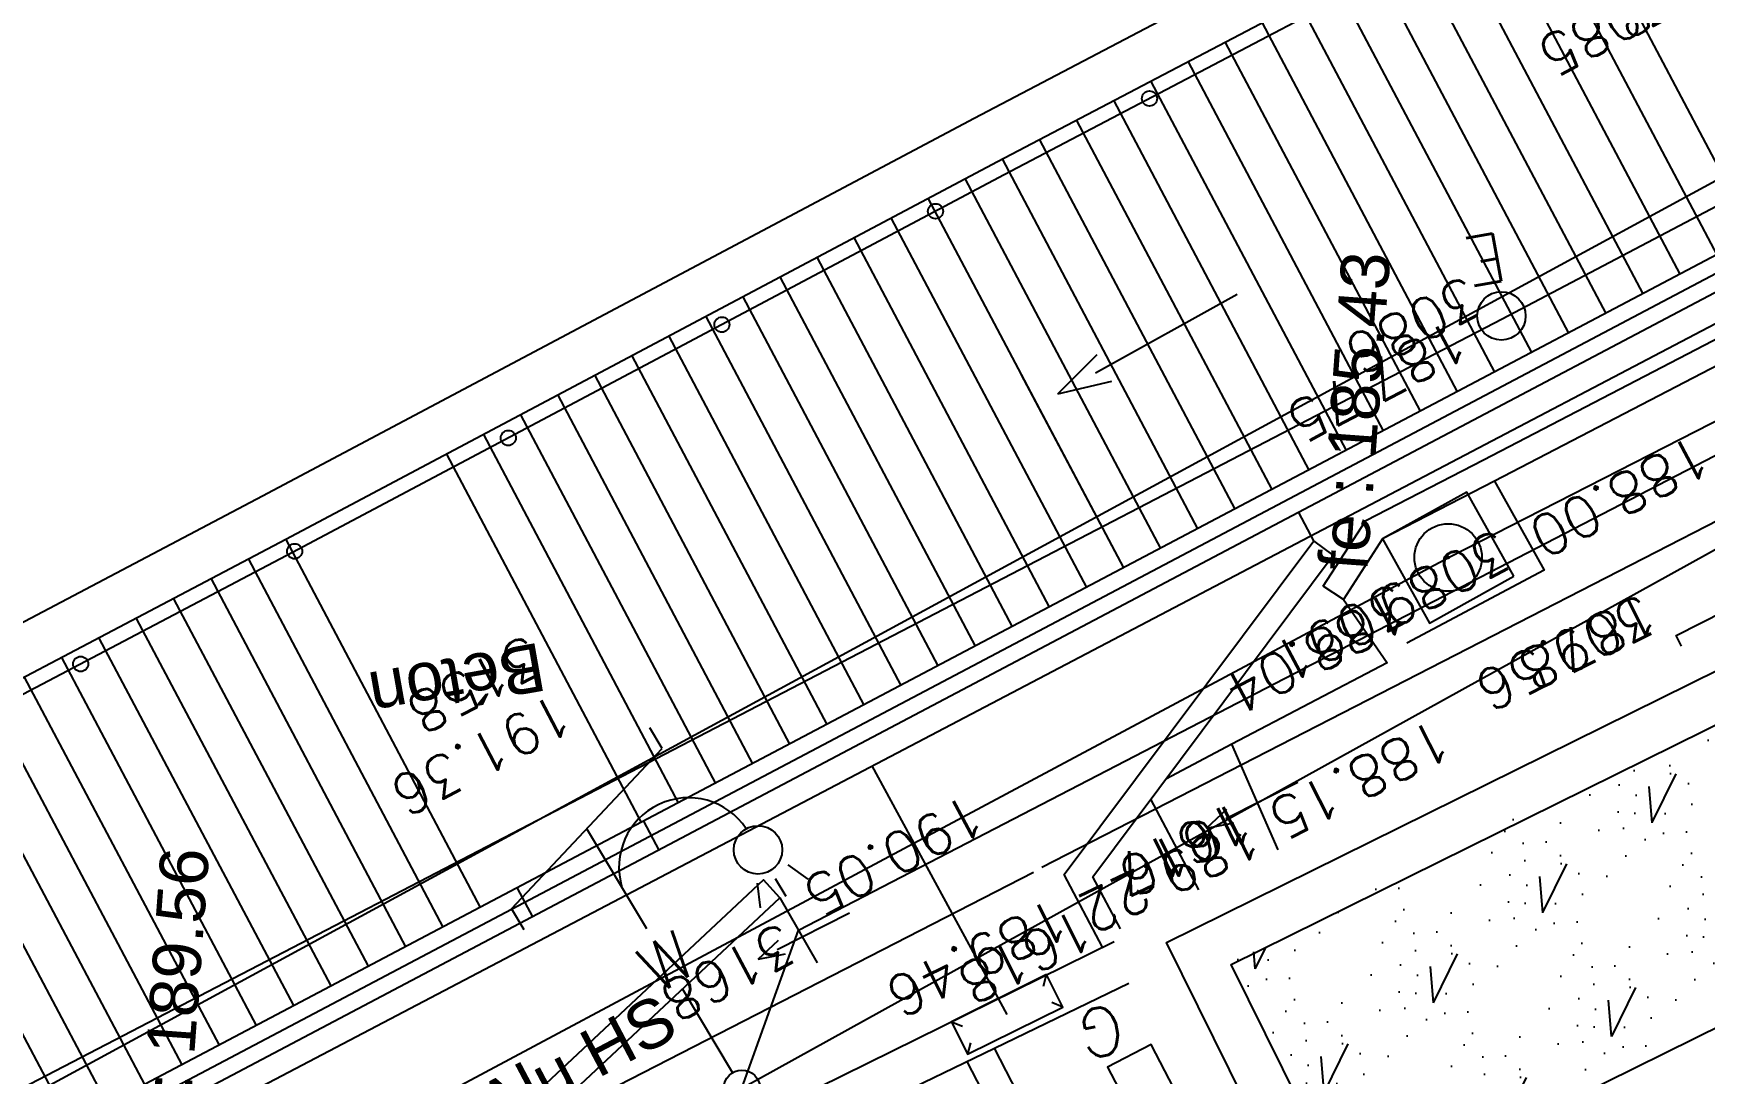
# Model space of a CAD drawing. Extents: x -2313930 to 3286427, y -3858277 to 2572692.
# Drawn here: x 848 to 2230, y 9497 to 10358 of the extents above; entities that cross this region are included whole.
import ezdxf
from ezdxf.enums import TextEntityAlignment as Align
from ezdxf.lldxf.tags import DXFTag

# ---------------------------------------------------------------- set-up
doc = ezdxf.new("R2010")
doc.units = 0
doc.layers.add('_GAZELEC-RESERVATION 2', color=132, linetype='Continuous', lineweight=18)
doc.layers.add('Fond topo - P', color=252, linetype='Continuous', lineweight=50)
for name, color, linetype in [('AEP_SSL', 252, 'Continuous'), ('CAB_SSL', 252, 'Continuous'), ('EDF_SSL', 252, 'Texte-Electricite'), ('Fond topo - ASS', 252, 'Continuous'), ('Fond topo - BAT_ANN', 252, 'Continuous'), ('Fond topo - CLO_LEG', 252, 'Continuous'), ('Fond topo - CLO_MUR', 252, 'Continuous'), ('Fond topo - EAU', 252, 'Continuous'), ('Fond topo - EAU_TXT', 252, 'Continuous'), ('Fond topo - EDF', 252, 'Continuous'), ('Fond topo - GAZ', 252, 'Continuous'), ('Fond topo - GAZ_TXT', 252, 'Continuous'), ('Fond topo - VOI_TXT', 252, 'Continuous'), ('Fond topo - Z_500', 252, 'Continuous'), ('GAZ_SSL', 252, 'Texte-GAZ'), ('prlm-VRD', 2, 'Continuous'), ('SA - bât D', 252, 'Continuous'), ('SA - végétation basse', 252, 'Continuous'), ('TELECOM_SSL', 252, 'Texte-Telecom'), ('UNITAIRE SSL', 252, 'UNITAIRE')]:
    doc.layers.add(name, color=color, linetype=linetype)
for name, color, linetype, plot in [('Fond topo - N', 252, 'Continuous', False), ('Fond topo - NCACHE', 252, 'Continuous', False), ('Fond topo - ZCACHE', 252, 'Continuous', False)]:
    doc.layers.add(name, color=color, linetype=linetype, plot=plot)
doc.styles.add('2000_ARIAL', font='arial.ttf', dxfattribs={"height": 0.400000006})
doc.styles.add('Lignes', font='arial.ttf', dxfattribs={"height": 0.35})
doc.styles.add('LignesA', font='arial.ttf', dxfattribs={"height": 0.349999994})
doc.styles.add('SIMPLEX', font='simplex_.ttf', dxfattribs={"height": 1.25})
doc.styles.add('TP-C_Autocad_Standard', font='simplex_.ttf', dxfattribs={"height": 1})
doc.styles.add('Tronçons', font='arial.ttf', dxfattribs={"height": 0.25})
tags = doc.linetypes.add('L16', pattern=[0.37500001490116125, 0.300000011920929, -0.07500000298023224]).pattern_tags.tags
tags[6:7] = [DXFTag(74, 4), DXFTag(75, 0), DXFTag(340, '0'), DXFTag(46, 0.0), DXFTag(50, 0.0), DXFTag(44, 0.0), DXFTag(45, 0.0)]
tags[4:5] = [DXFTag(74, 4), DXFTag(75, 0), DXFTag(340, '0'), DXFTag(46, 0.0), DXFTag(50, 0.0), DXFTag(44, 0.0), DXFTag(45, 0.0)]
tags = doc.linetypes.add('Texte-BT', pattern='A,5,-0.25,["BT",Lignes,S=1,R=0,X=0,Y=-0.18],-1.25', length=6.5).pattern_tags.tags
tags[15:16] = [DXFTag(74, 4), DXFTag(75, 0), DXFTag(340, '0'), DXFTag(46, 0.0), DXFTag(50, 0.0), DXFTag(44, 0.0), DXFTag(45, 0.0)]
tags[4:5] = [DXFTag(74, 4), DXFTag(75, 0), DXFTag(340, '0'), DXFTag(46, 0.0), DXFTag(50, 0.0), DXFTag(44, 0.0), DXFTag(45, 0.0)]
tags = doc.linetypes.add('Texte-Electricite', pattern='A,5,-0.25,["ELEC",Lignes,S=1,R=0,X=0,Y=-0.18],-1.25', length=6.5).pattern_tags.tags
tags[15:16] = [DXFTag(74, 4), DXFTag(75, 0), DXFTag(340, '0'), DXFTag(46, 0.0), DXFTag(50, 0.0), DXFTag(44, 0.0), DXFTag(45, 0.0)]
tags[4:5] = [DXFTag(74, 4), DXFTag(75, 0), DXFTag(340, '0'), DXFTag(46, 0.0), DXFTag(50, 0.0), DXFTag(44, 0.0), DXFTag(45, 0.0)]
tags = doc.linetypes.add('Texte-GAZ', pattern='A,5,-0.25,["GAZ",Lignes,S=1,R=0,X=0,Y=-0.18],-1.25', length=6.5).pattern_tags.tags
tags[15:16] = [DXFTag(74, 4), DXFTag(75, 0), DXFTag(340, '0'), DXFTag(46, 0.0), DXFTag(50, 0.0), DXFTag(44, 0.0), DXFTag(45, 0.0)]
tags[4:5] = [DXFTag(74, 4), DXFTag(75, 0), DXFTag(340, '0'), DXFTag(46, 0.0), DXFTag(50, 0.0), DXFTag(44, 0.0), DXFTag(45, 0.0)]
tags = doc.linetypes.add('Texte-HT', pattern='A,5,-0.25,["HT",Lignes,S=1,R=0,X=0,Y=-0.18],-1.25', length=6.5).pattern_tags.tags
tags[15:16] = [DXFTag(74, 4), DXFTag(75, 0), DXFTag(340, '0'), DXFTag(46, 0.0), DXFTag(50, 0.0), DXFTag(44, 0.0), DXFTag(45, 0.0)]
tags[4:5] = [DXFTag(74, 4), DXFTag(75, 0), DXFTag(340, '0'), DXFTag(46, 0.0), DXFTag(50, 0.0), DXFTag(44, 0.0), DXFTag(45, 0.0)]
tags = doc.linetypes.add('Texte-MT', pattern='A,5,-0.25,["MT",Lignes,S=1,R=0,X=0,Y=-0.18],-1.25', length=6.5).pattern_tags.tags
tags[15:16] = [DXFTag(74, 4), DXFTag(75, 0), DXFTag(340, '0'), DXFTag(46, 0.0), DXFTag(50, 0.0), DXFTag(44, 0.0), DXFTag(45, 0.0)]
tags[4:5] = [DXFTag(74, 4), DXFTag(75, 0), DXFTag(340, '0'), DXFTag(46, 0.0), DXFTag(50, 0.0), DXFTag(44, 0.0), DXFTag(45, 0.0)]
tags = doc.linetypes.add('Texte-Telecom', pattern='A,5,-0.25,["TEL",Lignes,S=1,R=0,X=0,Y=-0.18],-1.25', length=6.5).pattern_tags.tags
tags[15:16] = [DXFTag(74, 4), DXFTag(75, 0), DXFTag(340, '0'), DXFTag(46, 0.0), DXFTag(50, 0.0), DXFTag(44, 0.0), DXFTag(45, 0.0)]
tags[4:5] = [DXFTag(74, 4), DXFTag(75, 0), DXFTag(340, '0'), DXFTag(46, 0.0), DXFTag(50, 0.0), DXFTag(44, 0.0), DXFTag(45, 0.0)]
tags = doc.linetypes.add('Texte-TelecomA', pattern='A,5,-0.25,["TEL",LignesA,S=1,R=0,X=0,Y=-0.18],-1.25', length=6.5).pattern_tags.tags
tags[15:16] = [DXFTag(74, 4), DXFTag(75, 0), DXFTag(340, '0'), DXFTag(46, 0.0), DXFTag(50, 0.0), DXFTag(44, 0.0), DXFTag(45, 0.0)]
tags[4:5] = [DXFTag(74, 4), DXFTag(75, 0), DXFTag(340, '0'), DXFTag(46, 0.0), DXFTag(50, 0.0), DXFTag(44, 0.0), DXFTag(45, 0.0)]
tags = doc.linetypes.add('UNITAIRE', pattern='A,0.25,-0.2000000029802322,0,-0.2000000029802322,0.25,-0.300000011920929,["UNI",TP-C_Autocad_Standard,S=0.1500000059604645,R=0,X=-0.1,Y=-0.05],-0.449999988079071', length=1.650000095367432).pattern_tags.tags
tags[23:24] = [DXFTag(74, 4), DXFTag(75, 0), DXFTag(340, '0'), DXFTag(46, 0.0), DXFTag(50, 0.0), DXFTag(44, 0.0), DXFTag(45, 0.0)]
tags[12:13] = [DXFTag(74, 4), DXFTag(75, 0), DXFTag(340, '0'), DXFTag(46, 0.0), DXFTag(50, 0.0), DXFTag(44, 0.0), DXFTag(45, 0.0)]
tags[10:11] = [DXFTag(74, 4), DXFTag(75, 0), DXFTag(340, '0'), DXFTag(46, 0.0), DXFTag(50, 0.0), DXFTag(44, 0.0), DXFTag(45, 0.0)]
tags[8:9] = [DXFTag(74, 4), DXFTag(75, 0), DXFTag(340, '0'), DXFTag(46, 0.0), DXFTag(50, 0.0), DXFTag(44, 0.0), DXFTag(45, 0.0)]
tags[6:7] = [DXFTag(74, 4), DXFTag(75, 0), DXFTag(340, '0'), DXFTag(46, 0.0), DXFTag(50, 0.0), DXFTag(44, 0.0), DXFTag(45, 0.0)]
tags[4:5] = [DXFTag(74, 4), DXFTag(75, 0), DXFTag(340, '0'), DXFTag(46, 0.0), DXFTag(50, 0.0), DXFTag(44, 0.0), DXFTag(45, 0.0)]

# ---------------------------------------------------------------- blocks, each defined once
blk = doc.blocks.new('ASS01')
at = {"ltscale": 2, "flags": 128}
blk.add_lwpolyline([(0.499143, -0.5), (0.499143, 0.4991430000000001), (-0.5000000000000001, 0.4991430000000001), (-0.5000000000000001, -0.5)], close=True, dxfattribs=at)
at = {"ltscale": 2}
for radius in [0.35, 0.01]:
    blk.add_circle((0, 0), radius, dxfattribs=at)
blk = doc.blocks.new('ASS02')
at = {"ltscale": 2, "flags": 128}
blk.add_lwpolyline([(0.499143, -0.5), (0.499143, 0.4991430000000001), (-0.5000000000000001, 0.4991430000000001), (-0.5000000000000001, -0.5)], close=True, dxfattribs=at)
blk = doc.blocks.new('ESC01')
at = {"ltscale": 2}
for p, q in [((1.338104, 0), (0, 0)), ((1.257547, 0.126415), (1.7, 0)), ((1.257547, -0.126415), (1.7, 0))]:
    blk.add_line(p, q, dxfattribs=at)
blk = doc.blocks.new('CLOLEG')
at = {"ltscale": 2}
blk.add_circle((0, 0), 0.0625, dxfattribs=at)
blk = doc.blocks.new('EAU03')
at = {"ltscale": 2}
blk.add_circle((0, 0), 0.2, dxfattribs=at)
blk = doc.blocks.new('EAU99')
at = {"style": 'SIMPLEX'}
blk.add_text('E', height=0.4, dxfattribs=at).set_placement((0, 0), align=Align.MIDDLE_CENTER)
blk = doc.blocks.new('EDF02')
at = {"ltscale": 2}
for p, q in [((0.875, 2.75), (0.875, 2.95)), ((-0.875, 2.25), (0.875, 2.75)), ((0, 1.535431), (0, 2.5)), ((-0.875, 2.25), (-0.875, 2.05)), ((0.978086, 1.392164), (0.895804, 1.204402)), ((1.271914, 1.392164), (1.354196, 1.204402)), ((1.125, 1.349688), (1.125, 1.178214)), ((0, 0.15), (0, 0.9586370000000001))]:
    blk.add_line(p, q, dxfattribs=at)
for centre, radius in [((1.125, 1.625), 0.2), ((0, 0), 0.15)]:
    blk.add_circle(centre, radius, dxfattribs=at)
blk.add_arc((0.557686, 1.79611), 0.574625, 2.870977029506814, 166.0535219962534, dxfattribs=at)
at = {"style": 'SIMPLEX'}
blk.add_text('W', height=0.4, dxfattribs=at).set_placement((0, 1.217323), align=Align.MIDDLE_CENTER)
blk = doc.blocks.new('GAZ06')
at = {"ltscale": 2}
for p, q in [((-0.5, 0.5), (-0.426635, 0.255449)), ((0.4266350000000001, 0.255449), (0.5, 0.5))]:
    blk.add_line(p, q, dxfattribs=at)
at = {"ltscale": 2, "flags": 128}
blk.add_lwpolyline([(-0.5, -0.5), (0.5, -0.5), (0.5, 0.5), (-0.5, 0.5)], close=True, dxfattribs=at)
for points in [[(-0.426635, -0.255449), (-0.5, -0.5)], [(0.5, -0.5), (0.4266350000000001, -0.255449)]]:
    blk.add_lwpolyline(points, dxfattribs=at)
blk = doc.blocks.new('GAZ99')
at = {"style": 'SIMPLEX'}
blk.add_text('G', height=0.4, dxfattribs=at).set_placement((0, 0), align=Align.MIDDLE_CENTER)
blk = doc.blocks.new('PTOPO')
at = {"layer": 'Fond topo - NCACHE', "style": 'SIMPLEX'}
blk.add_attdef('MAT', text='', height=0.34, dxfattribs=at).set_placement((0.09999999986030161, -0.09999999962747097), align=Align.TOP_LEFT)
at = {"layer": 'Fond topo - ZCACHE', "style": 'SIMPLEX'}
blk.add_attdef('ALT', (0.09999999986030161, 0.09999999962747097), '', height=0.34, dxfattribs=at)
blk = doc.blocks.new('A$C1F970F0F')
at = {"layer": 'SA - végétation basse'}
h = blk.add_hatch(dxfattribs=at)
h.set_pattern_fill('PELOUSE3', color=256, scale=30.0000012, angle=-10.72360141139323, style=0, pattern_type=2)
h.set_pattern_definition([(63.75228758860676, (-277130161.1279894, -473864756.7787022), (-23.45095126548362, 279.2401461521268), [45.00000179999999, -235.223134908925]), (63.75228758860676, (-277130070.6913459, -473864682.3057902), (-23.45095126548362, 279.2401461521268), [45.00000179999999, -235.223134908925]), (63.75228758860676, (-277129980.2547024, -473864607.8328782), (-23.45095126548362, 279.2401461521268), [45.00000179999999, -235.223134908925]), (94.80050958860676, (-277130161.1279894, -473864756.7787022), (-147.3804408980185, 27.9107051026506), [30.00000119999999, -250.223135508925]), (94.80050958860676, (-277130070.6913459, -473864682.3057902), (-147.3804408980185, 27.9107051026506), [30.00000119999999, -250.223135508925]), (94.80050958860676, (-277129980.2547024, -473864607.8328782), (-147.3804408980185, 27.9107051026506), [30.00000119999999, -250.223135508925]), (349.2763985886067, (-277130150.4254121, -473864748.9555228), (90.43664346942202, 74.47291196122701), [0, -150.000006]), (349.2763985886067, (-277130128.2907439, -473864741.178331), (90.43664346942202, 74.47291196122701), [0, -150.000006]), (349.2763985886067, (-277130131.1123402, -473864724.186572), (90.43664346942202, 74.47291196122701), [0, -150.000006]), (349.2763985886067, (-277130107.9907268, -473864726.3211191), (90.43664346942202, 74.47291196122701), [0, -150.000006]), (349.2763985886067, (-277130114.7958684, -473864688.3802859), (90.43664346942202, 74.47291196122701), [0, -150.000006]), (349.2763985886067, (-277130145.871033, -473864715.8131706), (90.43664346942202, 74.47291196122701), [0, -150.000006]), (349.2763985886067, (-277130146.4181992, -473864709.3189448), (90.43664346942202, 74.47291196122701), [0, -150.000006]), (349.2763985886067, (-277130146.4030777, -473864682.394556), (90.43664346942202, 74.47291196122701), [0, -150.000006]), (349.2763985886067, (-277130175.4900693, -473864748.6971968), (90.43664346942202, 74.47291196122701), [0, -150.000006]), (349.2763985886067, (-277130174.2875769, -473864733.9636422), (90.43664346942202, 74.47291196122701), [0, -150.000006]), (349.2763985886067, (-277130189.2665902, -473864747.5843463), (90.43664346942202, 74.47291196122701), [0, -150.000006]), (349.2763985886067, (-277130188.2321773, -473864725.3383205), (90.43664346942202, 74.47291196122701), [0, -150.000006]), (349.2763985886067, (-277130175.8128164, -473864713.4801186), (90.43664346942202, 74.47291196122701), [0, -150.000006]), (349.2763985886067, (-277130177.2053921, -473864699.0031776), (90.43664346942202, 74.47291196122701), [0, -150.000006]), (349.2763985886067, (-277130185.5838336, -473864679.4629427), (90.43664346942202, 74.47291196122701), [0, -150.000006]), (349.2763985886067, (-277130158.2804474, -473864698.11404), (90.43664346942202, 74.47291196122701), [0, -150.000006]), (349.2763985886067, (-277130203.1613337, -473864706.8047658), (90.43664346942202, 74.47291196122701), [0, -150.000006]), (349.2763985886067, (-277130212.652973, -473864733.433686), (90.43664346942202, 74.47291196122701), [0, -150.000006]), (349.2763985886067, (-277130184.8232839, -473864761.1398489), (90.43664346942202, 74.47291196122701), [0, -150.000006]), (349.2763985886067, (-277130166.9053067, -473864770.5176433), (90.43664346942202, 74.47291196122701), [0, -150.000006]), (349.2763985886067, (-277130182.8034158, -473864783.9612368), (90.43664346942202, 74.47291196122701), [0, -150.000006]), (349.2763985886067, (-277130135.5774301, -473864791.408701), (90.43664346942202, 74.47291196122701), [0, -150.000006]), (349.2763985886067, (-277130151.59432, -473864765.1885123), (90.43664346942202, 74.47291196122701), [0, -150.000006]), (349.2763985886067, (-277130132.6665843, -473864764.2846365), (90.43664346942202, 74.47291196122701), [0, -150.000006])])
h.paths.add_polyline_path([(3045.294193504522, 10077.68071303247), (3419.034269390348, 10262.54599213664), (3312.183342483484, 10478.56532065446), (1844.251689216339, 9752.160433234534), (1943.915415947797, 9550.758237779095), (3038.200383818385, 10092.02218901684)])
at = {"layer": 'AEP_SSL', "elevation": 9.999999999999998e-08, "flags": 128}
blk.add_lwpolyline([(-10084.93277844263, 5093.930148438846), (-9750.791620834418, 5135.5756579271), (-3128.109925920724, 6321.886190847606), (-538.2744943762264, 6794.667455972196), (-236.899884080834, 9072.411970745992), (154.0690051004237, 9291.318023383576), (2068.234834202161, 10286.47979625637), (4929.096988442494, 11795.62350952535), (5831.943443331371, 12343.47571871864), (5644.547691266249, 12887.93525940639), (4850.760829103805, 13701.34358382695)], dxfattribs=at)
at = {"layer": 'CAB_SSL', "elevation": 9.999999999999998e-08, "flags": 128}
blk.add_lwpolyline([(1439.543237064798, 9649.961943709872), (3311.706751861017, 10686.95005152967), (5183.804035844309, 11594.82300480524), (6357.382244577097, 13665.38073194157), (5250.69692415511, 14824.30891710598)], dxfattribs=at)
at = {"layer": 'EDF_SSL', "linetype": 'Texte-HT', "flags": 128}
blk.add_lwpolyline([(1687.553375073169, 9832.84013718641), (5304.747480811337, 11690.98238933287), (5929.92045222389, 12014.55929633243, -0.3379436446975143), (6816.087193716939, 11610.51221649872), (7656.806176655195, 9662.775696735422)], format="xyb", dxfattribs=at)
at = {"layer": 'EDF_SSL', "linetype": 'Texte-BT', "elevation": 9.999999999999998e-08, "flags": 128}
blk.add_lwpolyline([(-10355.65903211059, 43.80952892260893), (-10201.4030772041, 1251.685514822027), (-8720.280241838846, 5090.654580446419), (-8647.88838211094, 5140.669551381001), (-5813.541010319846, 5655.541528388557), (-5754.775129047494, 5632.363405789478), (-5714.151306698284, 5669.525972244278), (-2796.400100172239, 6190.043639552574), (-2733.176347276875, 6173.938624268192), (-2724.610103663505, 6234.621653891018), (-576.9868819294611, 8573.42365167172), (-522.7757441125186, 8575.296708000737), (1439.543237064798, 9649.961943709872), (1486.297190266059, 9780.607536286585), (3247.574149104787, 10693.56387743918), (3311.706751861017, 10686.95005152967), (3338.557006230488, 10734.01793882097), (5093.795445683761, 11622.80777854973), (5197.512327865115, 11601.77622754824)], dxfattribs=at)
at = {"layer": 'EDF_SSL', "linetype": 'Texte-MT', "elevation": 9.999999999999998e-08, "flags": 128}
blk.add_lwpolyline([(-10605.24755893916, -1087.243444949462), (-9871.024919901258, 5454.646601530631), (-9813.117681349795, 5614.486484857796), (-9256.616976485166, 5923.473242253717), (-8799.13613630993, 5646.609576042702), (-8267.576586649942, 5593.500203318741), (-5762.0770564726, 6081.872554389967), (-4183.597292868954, 6396.686264550111), (-3538.986020602817, 6692.687627343169), (-2824.138039855754, 6428.356494820026), (-615.9396546429546, 6802.884084155441), (-262.5046420332196, 8461.235250973023), (-193.4502564723132, 8712.902150223255), (139.2306060843939, 8893.662518143177), (555.9703724045021, 9251.5491897469), (1680.577767184984, 9828.549923444656)], dxfattribs=at)
at = {"layer": 'Fond topo - BAT_ANN', "ltscale": 2, "flags": 128}
for points in [[(2115.555108031003, 10660.52727276386), (2276.498490590765, 10355.83537907696)], [(2084.846749431989, 10644.39041120972), (2245.824744338076, 10339.63299038557)], [(2054.138390832975, 10628.25354965557), (2215.150998137376, 10323.43060196869)], [(2023.430032142455, 10612.11668811876), (2184.477251976193, 10307.22821325996)], [(1992.721673417276, 10595.97982639893), (2153.80350581501, 10291.02582455124)], [(1962.013314818262, 10579.84296484478), (2123.129759562322, 10274.82343585984)], [(1931.304956093083, 10563.70610312496), (2092.456013361621, 10258.62104744296)], [(1900.596597402563, 10547.56924158814), (2061.782267200438, 10242.41865873424)], [(1869.888238826425, 10531.43238002966), (2031.108521114119, 10226.2162702957)], [(1839.179880227411, 10515.29551847552), (2000.434774838554, 10210.01388160863)], [(1808.471521536891, 10499.1586569387), (1969.761028585866, 10193.81149291724)], [(1777.763162811713, 10483.02179521887), (1939.08728244756, 10177.60910420418)], [(1747.054804212698, 10466.88493366473), (1908.413536338365, 10161.40671576997)], [(1716.34644548752, 10450.7480719449), (1877.739790085676, 10145.20432707858)], [(1685.638086797, 10434.61121040808), (1847.066043867646, 10129.00193857019)], [(1654.929728197985, 10418.47434885394), (1816.392297723792, 10112.79954995297)], [(1624.281015505571, 10402.22456795179), (1785.71855156261, 10096.59716124425)], [(1593.641353282599, 10385.95765294163), (1755.044805309921, 10080.39477255285)], [(1563.001691116474, 10369.69073773114), (1724.37105910922, 10064.19238413597)], [(1532.362028801997, 10353.42382273831), (1693.697312982696, 10047.98999561026)], [(1501.722366693407, 10337.1569077065), (1663.023566730007, 10031.78760691886)], [(1471.082704435777, 10320.88999251334), (1632.349820586154, 10015.58521830164)], [(1440.443042178146, 10304.62307732017), (1601.676074333465, 9999.382829610247)], [(1409.803379955174, 10288.35616231002), (1571.002328172283, 9983.180440901522)], [(1379.163717732202, 10272.08924729987), (1540.328581971582, 9966.978052484643)], [(1348.524055497448, 10255.82233210237), (1509.654835867934, 9950.775663954599)], [(1670.312652354619, 10240.80646388588), (1755.044805309921, 10080.39477255285)], [(1317.884393239818, 10239.55541690921), (1478.981089615245, 9934.573275263203)], [(1287.244731108352, 10223.28850188172), (1448.307343454062, 9918.370886554478)], [(2216.422050999059, 10015.7992804419), (2211.994968812476, 10024.5038115907), (2593.853125318849, 10218.17130918251), (2598.060514026788, 10209.89873921335)], [(1256.60506888538, 10207.02158687157), (1417.633597218703, 9902.168497954586)], [(1225.965406650625, 10190.75467167407), (1386.959851057521, 9885.966109245861)], [(1195.310577124907, 10174.4797042813), (1356.251503159092, 9869.766327263691)], [(1062.288726471121, 10103.85702141489), (1223.07919562209, 9799.428507952138)], [(1031.446400542352, 10087.56698326108), (1192.236869784826, 9783.138469780994)], [(1000.604074699541, 10071.27694518577), (1161.394543885167, 9766.84843190603)], [(969.503813931403, 10054.96556244839), (1130.482285709306, 9750.900870705545)], [(938.6456648861625, 10038.70537645832), (1099.655890927543, 9734.580705708953)], [(907.7875158014037, 10022.4451907601), (1068.829496185985, 9718.260540799536)], [(876.9293666646573, 10006.18500478736), (1038.003101278058, 9701.940375637261)], [(846.0712176714045, 9989.924819071803), (1007.176706571159, 9685.620210910854)], [(815.2130686261639, 9973.664633081735), (976.3503116632313, 9669.30004574858)], [(784.3549195982525, 9957.404447183171), (945.5239168814679, 9652.97988075199)], [(753.4967705530119, 9941.1442611931), (914.6975221225813, 9636.659715751064)], [(722.6386214682534, 9924.884075494878), (883.8711272666415, 9620.339550863308)], [(1705.795368912478, 9571.519992373504), (1648.440418650891, 9683.072089135343)], [(1683.343386424691, 9560.513765491745), (1625.942592979399, 9672.15502490622)]]:
    blk.add_lwpolyline(points, dxfattribs=at)
at = {"layer": 'Fond topo - CLO_LEG', "ltscale": 2, "flags": 128}
blk.add_lwpolyline([(4609.443979181777, 11957.01626146176), (4313.550286367527, 11805.28795668567), (3690.848490931359, 11478.25182000402), (3317.164256270522, 11283.14708826495), (2119.856912719963, 10649.23186858012), (1656.488594373566, 10405.73756444531), (1067.899312652667, 10093.24939813078), (664.0017681120657, 9880.422337695813), (-27.73943790527574, 9513.066147539055)], dxfattribs=at)
at = {"layer": 'Fond topo - CLO_MUR', "ltscale": 2, "flags": 128}
for points in [[(5465.549613253605, 12474.19582546324), (5466.20159341714, 12470.82504405249), (5485.012802482019, 12432.08181404536), (5147.245088363499, 12256.60818126065), (4706.331216941859, 12020.77417470959), (4308.01640459436, 11815.93590567596), (3685.281740870245, 11488.88250697762), (3311.579770983847, 11293.7685153111), (2114.258378153738, 10659.84585739836), (1650.884008099408, 10416.34837312654), (1062.288726471121, 10103.85702141489), (658.3905618021624, 9891.029634244256), (-44.67906745291248, 9517.657369937187), (-233.0470592291902, 9410.614689816382), (-267.4422742572942, 9402.988878921342), (-656.6401166823937, 9198.857165579479), (-849.7747484592646, 9090.052396377278), (-1204.120025584123, 8870.368878144942), (-1365.540933047162, 8744.316578333805), (-1532.84212559242, 8598.704129215486), (-1971.468451961153, 8153.961829416945)], [(-281.6492086445198, 9441.834648156311), (-281.6492085301377, 9441.834648134649), (-247.9421907940427, 9449.307878024008), (-64.42639369319909, 9553.593232271387), (639.2189400198265, 9927.27123031366), (1043.119223444727, 10140.09973397636), (1631.735005117872, 10452.60196933622), (2095.130052114215, 10696.1103191113), (3292.499446349973, 11330.05839145263), (3666.262011568545, 11525.20402047415), (4289.108974895842, 11852.3163978885), (4687.580625236486, 12057.23532257713), (5128.124931732131, 12292.87773260613), (5430.701914742416, 12450.0694363887), (5424.425741832001, 12462.99572983214)], [(2061.867275031785, 10152.24298278502), (2102.939524142818, 10078.46039160349), (1989.362096573556, 10018.25713229509)], [(1912.447932870173, 10102.84789547948), (1899.994440101582, 10126.42437458673)], [(1737.842185741953, 9766.704939822403), (1706.09934227027, 9826.804438517602), (1912.447932870173, 10102.84789547948)], [(1928.466965412686, 10090.87331427553), (1912.447932870173, 10102.84789547948)], [(1752.487353827809, 9781.800604658121), (1729.691413842154, 9824.960713275772), (1928.466965412686, 10090.87331427553)], [(1936.936387535495, 10054.43199466215), (1973.063440850945, 10001.98404595472), (1844.606595588171, 9934.541077505597)], [(1844.606595588171, 9934.541077505597), (1790.075002642615, 9905.739043568265)], [(1883.028034692922, 9847.049083118047), (1844.606595588171, 9934.541077505597)], [(1817.263720600417, 9814.17793988277), (1777.669220906439, 9889.143171191654)], [(1358.231050921731, 9870.811868022416), (1370.840885352169, 9846.937361129392)], [(1241.400460134019, 9522.102911768285), (1214.864625701976, 9567.382448642602), (1470.915307284133, 9807.577257093119), (1457.310095509923, 9822.23666403649), (1189.5365598673, 9571.045345023802), (1223.412923311174, 9513.2402643121)], [(1253.652909836127, 9815.57667278795), (1266.262744209718, 9791.702166095267)], [(1470.915307284133, 9807.577257093119), (1501.679073270863, 9753.637815475717)], [(543.336743348578, 9177.287630536717), (1747.332292093591, 9771.380814391207)], [(732.8838507178107, 8865.155235093578), (595.3259708752812, 9160.785681295785), (737.578162402113, 9231.731968847243), (1217.726218410347, 9463.79058476511), (1556.072659400261, 9638.250657519135), (1648.440418524726, 9683.07208896966), (1759.410090392238, 9736.920094260773)]]:
    blk.add_lwpolyline(points, dxfattribs=at)
for points in [[(5037.901368189549, 11434.99966236873), (4901.482932229619, 11702.08155606513, 0.4408759077093375), (4852.073352692626, 11715.65429483119), (4531.074621625821, 11546.47251400931), (3842.227432746877, 11181.95041819285), (2874.836182173553, 10670.71991317125), (2410.572044058754, 10426.65528477042), (1817.217704785017, 10113.23554419794), (827.0181642921361, 9590.240352949855), (301.3726525477136, 9311.952168075477), (-352.514414567152, 8967.401368955278), (-495.2551212900817, 8885.75198039298), (-691.5337179913729, 8788.112899655554), (-943.3679943129957, 8627.169263686741), (-1139.935060322241, 8462.868634681954), (-1302.024025612243, 8329.133974476836), (-1398.986804936686, 8233.001725301163), (-1545.470906406368, 8100.855449415369), (-1680.34240924014, 7950.306013078191), (-1696.657958781737, 7932.869054613364), (-1810.126125579658, 7806.729356369272)], [(5013.825255209256, 11422.77896469174), (4877.437909864564, 11689.79998837054, 0.4670975133110565), (4865.919644789434, 11692.43144885021), (4543.683351222046, 11522.59741292852), (3854.856025139035, 11158.0858281669), (2887.425667904645, 10646.83465197935), (2423.159229822375, 10402.76881448345), (1829.828384811742, 10089.36148399731), (839.627998774562, 9566.36584633135), (313.9825353927495, 9288.077672203526), (-339.9278280315693, 8943.514597832656), (-344.5537284656002, 8940.867922541265)]]:
    blk.add_lwpolyline(points, format="xyb", dxfattribs=at)
at = {"layer": 'Fond topo - CLO_MUR', "linetype": 'L16', "ltscale": 2, "flags": 128}
blk.add_lwpolyline([(5025.863311662313, 11428.88931358465), (4889.460420998565, 11695.94077227442, 0.4473470729667258), (4858.886594798165, 11703.98494727169), (4537.378986432597, 11534.53496351466), (3848.541729017476, 11170.01812326055), (2881.130925070296, 10658.77728242721), (2416.865636968988, 10414.71204952677), (1823.523044898893, 10101.29851431556), (833.3230814872522, 9578.303099459758), (307.6775940159844, 9300.014920130836), (-346.2211213998748, 8955.457983176035), (-348.5341102885664, 8954.134774798182)], format="xyb", dxfattribs=at)
at = {"layer": 'Fond topo - CLO_MUR', "ltscale": 2, "flags": 128}
blk.add_lwpolyline([(1920.155369634039, 10065.3130532801), (1955.497250410925, 10119.8181115729), (2052.666644402355, 10170.00105389636), (2467.13035087671, 10385.42844379416), (2751.994874896977, 10536.63579116931), (2944.171274152975, 10637.50924370153), (3420.349195209503, 10891.10735968175), (3925.536747067124, 11156.86627652106), (4432.746755339678, 11425.43382773459), (4442.105723802142, 11407.75871224556), (3934.871939114515, 11139.17857129651), (3429.7055833203, 10873.43080497105), (2953.519641909545, 10619.82841758397), (2761.331054257301, 10518.94856722141), (2476.430954894026, 10367.72233643978), (2061.867275031785, 10152.24298278502), (1969.39056247096, 10104.48356672413), (1936.936387535495, 10054.43199466215)], close=True, dxfattribs=at)
at = {"layer": 'GAZ_SSL', "linetype": 'Texte-GAZ', "elevation": 9.999999999999998e-08, "flags": 128}
blk.add_lwpolyline([(-10544.31541955609, 4849.463266287231), (-2844.361894995576, 6215.21841119217), (-619.059840477988, 6565.404650589751), (-558.7307695276991, 6580.824982418972), (-429.4804532838041, 7139.21704900553), (-208.0795472043819, 8868.909145672174), (360.6838398219811, 9157.908141542406), (425.0188701159018, 9327.634198507636), (4535.248673246207, 11485.07622468802), (4713.322312771974, 11477.46920417039), (5559.734467376861, 11914.17321717021), (6091.203610633145, 12178.61605624058), (6292.964946063797, 12126.43026770143), (6627.254129528154, 11179.86214373141), (7472.768662736402, 9124.4680223983), (7947.08689338462, 9062.48922912452), (8070.821797205262, 8793.497098507169), (8796.806101210752, 9110.108422938276), (9553.586430744355, 9252.290517349746)], dxfattribs=at)
at = {"layer": 'GAZ_SSL', "elevation": 9.999999999999998e-08, "flags": 128}
blk.add_lwpolyline([(1658.850724457627, 9710.981265745359), (1547.380856526068, 9916.757199891292)], dxfattribs=at)
at = {"layer": 'SA - bât D', "elevation": 9.999999999999998e-08, "flags": 128}
for points in [[(1908.0647702955, 9533.017572400022), (1790.532862323669, 9770.528099776822), (3330.302505865206, 10532.15352754136), (3454.88795447891, 10280.2805138979)], [(1943.915415947797, 9550.758237779095), (1844.127213624736, 9752.411975656858), (3312.183342483484, 10478.56532065446), (3419.034269390348, 10262.54599213664)]]:
    blk.add_lwpolyline(points, dxfattribs=at)
at = {"layer": 'SA - bât D', "ltscale": 50.79999923706055, "elevation": 9.999999999999998e-08, "flags": 128}
blk.add_lwpolyline([(3045.294193504522, 10077.68071303247), (3038.200383818385, 10092.02218901684), (1908.0647702955, 9533.017572400022), (2811.527082286819, 7706.491322732685), (3540.022037504388, 8066.831150435027), (3512.223098976957, 8123.032116380854), (3797.203551283838, 8263.908861794727), (3881.408515676791, 8093.750698723399), (4452.73844050879, 8376.35102135082), (3721.150759059757, 9854.756153788097), (3676.326118562361, 9832.601444260341), (3454.88795447891, 10280.2805138979)], close=True, dxfattribs=at)
at = {"layer": 'TELECOM_SSL', "linetype": 'Texte-TelecomA', "elevation": 9.999999999999998e-08, "flags": 128}
blk.add_lwpolyline([(-602.8459704198781, 8853.919766512181), (4716.766687317957, 11744.41824542672)], dxfattribs=at)
at = {"layer": 'UNITAIRE SSL', "ltscale": 2, "elevation": 9.999999999999998e-08, "flags": 128}
blk.add_lwpolyline([(-11203.91773647134, 7315.685859797379), (-9597.069181515135, 5578.000029566199), (-4253.21502402568, 6800.480356718023), (-825.2436658591316, 8394.239986691146), (171.1164741383718, 9139.45160219944), (980.7416491537941, 9531.509848289672), (2024.282900487725, 10089.44453603433), (2846.979589107878, 10509.95143402664), (3831.564375096907, 11032.01955007647), (4688.744355396339, 11539.16604167907), (5726.983094904664, 12644.47229064644), (4820.214794965383, 13573.50486951124)], dxfattribs=at)
at = {"layer": 'Fond topo - ASS', "ltscale": 2, "zscale": 99.99999999999997}
for name, p, xscale, yscale, rotation in [('ASS01', (2023.585754547107, 10089.05711406501), 79.7563923530909, 79.7563923530909, 29.06205648351823), ('ASS02', (1769.306390351709, 9658.71233011075), 40.64100693657199, 40.64100693657199, 297.3227463153461)]:
    blk.add_blockref(name, p, dxfattribs=dict(at, xscale=xscale, yscale=yscale, rotation=rotation))
at = {"layer": 'Fond topo - BAT_ANN', "ltscale": 2}
for p, xscale, yscale, zscale, rotation in [((1848.979636953361, 10306.8929443949), 99.99999999999999, 99.99999999999999, 99.99999999999999, 209.0780597965381), ((1899.256886380154, 9903.286163488638), 49.99999999999998, 49.99999999999998, 99.99999999999997, 206.9117114062321), ((1528.486490901802, 9794.978486847986), 49.99999999999998, 49.99999999999998, 99.99999999999997, 206.9117114062321)]:
    blk.add_blockref('ESC01', p, dxfattribs=dict(at, xscale=xscale, yscale=yscale, zscale=zscale, rotation=rotation))
at = {"layer": 'Fond topo - CLO_LEG', "ltscale": 2}
for p, xscale, yscale, zscale, rotation in [((1776.570650135845, 10468.83919548947), 99.99999999999999, 99.99999999999999, 99.99999999999999, 207.7213692412499), ((1599.654034518946, 10375.56350621213), 99.99999999999999, 99.99999999999999, 99.99999999999999, 207.9642970157706), ((1423.006041406551, 10281.77925091676), 99.99999999999999, 99.99999999999999, 99.99999999999999, 207.9642970157706), ((1246.358048408537, 10187.99499559973), 99.99999999999999, 99.99999999999999, 99.99999999999999, 207.9642970157706), ((1069.710055278812, 10094.21074021285), 99.99999999999999, 99.99999999999999, 99.99999999999999, 207.9642970157706), ((892.774441101746, 10000.97027398317), 100, 100, 100, 207.7862388843329)]:
    blk.add_blockref('CLOLEG', p, dxfattribs=dict(at, xscale=xscale, yscale=yscale, zscale=zscale, rotation=rotation))
at = {"layer": 'Fond topo - EAU', "ltscale": 2, "xscale": 100, "yscale": 100, "zscale": 100, "rotation": 291.9650617956664}
blk.add_blockref('EAU03', (2067.591560032461, 10288.95944175767), dxfattribs=at)
at = {"layer": 'Fond topo - EAU_TXT', "ltscale": 2, "xscale": 99.99999999999999, "yscale": 99.99999999999999, "zscale": 99.99999999999999, "rotation": 190.0656205306816}
blk.add_blockref('EAU99', (2054.5541621102, 10335.80252697925), dxfattribs=at)
at = {"layer": 'Fond topo - EDF', "ltscale": 2, "xscale": 100, "yscale": 100, "zscale": 100, "rotation": 30.83207818750101}
blk.add_blockref('EDF02', (1439.543237064798, 9649.961943709872), dxfattribs=at)
at = {"layer": 'Fond topo - GAZ', "ltscale": 2, "xscale": 87.75607661035183, "yscale": 30, "zscale": 99.99999999999997, "rotation": 206.3258616941337}
blk.add_blockref('GAZ06', (1658.850724457627, 9710.981265745359), dxfattribs=at)
at = {"layer": 'Fond topo - GAZ_TXT', "ltscale": 2, "xscale": 99.99999999999999, "yscale": 99.99999999999999, "zscale": 99.99999999999999, "rotation": 190.0656205306816}
blk.add_blockref('GAZ99', (1736.841255669346, 9696.653586558277), dxfattribs=at)
at = {"layer": 'Fond topo - P', "ltscale": 2}
ref = blk.add_blockref('PTOPO', (2227.221951244252, 10535.74133937445), dxfattribs=dict(at, xscale=99.99999999999996, yscale=99.99999999999996, zscale=99.99999999999996, rotation=207.9012066095074))
ref.add_attrib('MAT', '3085', dxfattribs={"layer": 'Fond topo - N', "color": 0, "ltscale": 2, "height": 33.99999999999999, "rotation": 207.9012065810393, "style": 'SIMPLEX'}).set_placement((2213.704909281501, 10539.89941295637), align=Align.TOP_LEFT)
ref.add_attrib('ALT', '186.68', (2296.280193297919, 10621.52391930532), dxfattribs={"layer": 'Fond topo - Z_500', "color": 0, "ltscale": 2, "height": 33.99999999999999, "rotation": 207.9012065810393, "style": 'SIMPLEX'})
ref = blk.add_blockref('PTOPO', (2067.591560032461, 10288.95944175767), dxfattribs=dict(at, xscale=99.99999999999996, yscale=99.99999999999996, zscale=99.99999999999996, rotation=207.9012066095074))
ref.add_attrib('MAT', '3086', dxfattribs={"layer": 'Fond topo - N', "color": 0, "ltscale": 2, "height": 33.99999999999999, "rotation": 207.9012065810393, "style": 'SIMPLEX'}).set_placement((2054.074518035051, 10293.11751515657), align=Align.TOP_LEFT)
ref.add_attrib('ALT', '187.75', (2028.41811340465, 10287.55798918237), dxfattribs={"layer": 'Fond topo - Z_500', "color": 0, "ltscale": 2, "height": 33.99999999999999, "rotation": 207.9012065810393, "style": 'SIMPLEX'})
ref = blk.add_blockref('PTOPO', (2092.931168832336, 10079.15340079842), dxfattribs=dict(at, xscale=99.99999999999996, yscale=99.99999999999996, zscale=99.99999999999996, rotation=207.9012066095074))
ref.add_attrib('MAT', '3089', dxfattribs={"layer": 'Fond topo - N', "color": 0, "ltscale": 2, "height": 33.99999999999999, "rotation": 207.9012065810393, "style": 'SIMPLEX'}).set_placement((2079.41412682938, 10083.31147429316), align=Align.TOP_LEFT)
ref.add_attrib('ALT', '188.00', (2228.832171715494, 10192.24531872891), dxfattribs={"layer": 'Fond topo - Z_500', "color": 0, "ltscale": 2, "height": 33.99999999999999, "rotation": 207.9012065810393, "style": 'SIMPLEX'})
ref = blk.add_blockref('PTOPO', (2008.099556588494, 10034.82872001728), dxfattribs=dict(at, xscale=99.99999999999996, yscale=99.99999999999996, zscale=99.99999999999996, rotation=207.9012066095074))
ref.add_attrib('MAT', '3091', dxfattribs={"layer": 'Fond topo - N', "color": 0, "ltscale": 2, "height": 33.99999999999999, "rotation": 207.9012065810393, "style": 'SIMPLEX'}).set_placement((1994.582514625743, 10038.98679359919), align=Align.TOP_LEFT)
ref.add_attrib('ALT', '188.04', (1977.450831654973, 10063.04004430797), dxfattribs={"layer": 'Fond topo - Z_500', "color": 0, "ltscale": 2, "height": 33.99999999999999, "rotation": 207.9012065810393, "style": 'SIMPLEX'})
ref = blk.add_blockref('PTOPO', (2211.337628035954, 10024.74371345177), dxfattribs=dict(at, xscale=99.99999999999999, yscale=99.99999999999999, zscale=99.99999999999999, rotation=206.3149846773181))
ref.add_attrib('MAT', '3098', dxfattribs={"layer": 'Fond topo - N', "color": 0, "ltscale": 2, "height": 33.99999999999999, "rotation": 206.3149846483063, "style": 'SIMPLEX'}).set_placement((2197.94086650207, 10029.27436228866), align=Align.TOP_LEFT)
ref.add_attrib('ALT', '187.56', (2186.469809182541, 10061.75745896276), dxfattribs={"layer": 'Fond topo - Z_500', "color": 0, "ltscale": 2, "height": 33.99999999999999, "rotation": 206.3149846483063, "style": 'SIMPLEX'})
ref = blk.add_blockref('PTOPO', (1291.78556059149, 9991.821267139596), dxfattribs=dict(at, xscale=99.99999999999999, yscale=99.99999999999999, zscale=99.99999999999999, rotation=207.901206608672))
ref.add_attrib('MAT', '3158', dxfattribs={"layer": 'Fond topo - N', "color": 0, "ltscale": 2, "height": 33.99999999999999, "rotation": 207.9012065810393, "style": 'SIMPLEX'}).set_placement((1278.268518559422, 9995.979340355485), align=Align.TOP_LEFT)
ref.add_attrib('ALT', '191.36', (1287.627487056544, 9978.304225049465), dxfattribs={"layer": 'Fond topo - Z_500', "color": 0, "ltscale": 2, "height": 33.99999999999999, "rotation": 207.9012065810393, "style": 'SIMPLEX'})
ref = blk.add_blockref('PTOPO', (1876.87112262753, 9869.697439296664), dxfattribs=dict(at, xscale=99.99999999999999, yscale=99.99999999999999, zscale=99.99999999999999, rotation=271.7343754137545))
ref.add_attrib('MAT', '1616', dxfattribs={"layer": 'Fond topo - N', "color": 0, "ltscale": 2, "height": 33.99999999999999, "rotation": 207.0022883121338, "style": 'SIMPLEX'}).set_placement((1867.178363115879, 9859.399361001018), align=Align.TOP_LEFT)
ref.add_attrib('ALT', '188.15', (2014.713074843285, 9957.085330014346), dxfattribs={"layer": 'Fond topo - Z_500', "color": 0, "ltscale": 2, "height": 33.99999999999999, "rotation": 207.0022883121338, "style": 'SIMPLEX'})
ref = blk.add_blockref('PTOPO', (1501.679073270863, 9753.637815475717), dxfattribs=dict(at, xscale=99.99999999999999, yscale=99.99999999999999, zscale=99.99999999999999, rotation=207.901206608672))
ref.add_attrib('MAT', '3168', dxfattribs={"layer": 'Fond topo - N', "color": 0, "ltscale": 2, "height": 33.99999999999999, "rotation": 207.9012065810393, "style": 'SIMPLEX'}).set_placement((1488.162031273454, 9757.79588887462), align=Align.TOP_LEFT)
ref.add_attrib('ALT', '190.05', (1628.7999278481, 9895.059513190092), dxfattribs={"layer": 'Fond topo - Z_500', "color": 0, "ltscale": 2, "height": 33.99999999999999, "rotation": 207.9012065810393, "style": 'SIMPLEX'})
ref = blk.add_blockref('PTOPO', (1872.361873212098, 9868.2129715168), dxfattribs=dict(at, xscale=99.99999999999997, yscale=99.99999999999997, zscale=99.99999999999997, rotation=270.6510872302837))
ref.add_attrib('MAT', '1617', dxfattribs={"layer": 'Fond topo - N', "color": 0, "ltscale": 2, "height": 33.99999999999999, "rotation": 205.9190000907737, "style": 'SIMPLEX'}).set_placement((1862.476152624763, 9858.09998326897), align=Align.TOP_LEFT)
ref.add_attrib('ALT', '189.22', (1858.747011140237, 9876.930203487238), dxfattribs={"layer": 'Fond topo - Z_500', "color": 0, "ltscale": 2, "height": 33.99999999999999, "rotation": 205.9190000907737, "style": 'SIMPLEX'})
ref = blk.add_blockref('PTOPO', (1744.230058030426, 9779.970909740068), dxfattribs=dict(at, xscale=99.99999999999996, yscale=99.99999999999996, zscale=99.99999999999996, rotation=271.1633260406457))
ref.add_attrib('MAT', '1618', dxfattribs={"layer": 'Fond topo - N', "color": 0, "ltscale": 2, "height": 33.99999999999999, "rotation": 206.4312388993272, "style": 'SIMPLEX'}).set_placement((1734.435143884707, 9769.769946313843), align=Align.TOP_LEFT)
ref.add_attrib('ALT', '189.46', (1699.141475704683, 9808.725143571093), dxfattribs={"layer": 'Fond topo - Z_500', "color": 0, "ltscale": 2, "height": 33.99999999999999, "rotation": 206.4312388993272, "style": 'SIMPLEX'})
at = {"layer": 'EDF_SSL', "style": 'Tronçons'}
blk.add_text('MT 10 KV 3x75 Alu HS', height=39.99999999999999, rotation=27.79254400632183, dxfattribs=at).set_placement((880.9024251099606, 9426.181268953123))
at = {"layer": 'Fond topo - VOI_TXT', "style": '2000_ARIAL'}
blk.add_text('Béton', height=39.99999999999999, rotation=190.0656205035111, dxfattribs=at).set_placement((1272.474274098013, 10018.89216959139))
at = {"layer": 'UNITAIRE SSL', "style": 'Tronçons'}
for s, p in [('fe : 185.43', (1956.527064468235, 10077.10304149437)), ('fe : 189.56', (979.9091148631869, 9583.830574147327))]:
    blk.add_text(s, height=39.99999999999999, rotation=85.82684068059174, dxfattribs=at).set_placement(p)

msp = doc.modelspace()

# ---------------------------------------------------------------- linework, layer by layer
at = {"layer": '_GAZELEC-RESERVATION 2'}
msp.add_circle((486248.4803309143, -227485.9628347494), 2800178.148749841, dxfattribs=at)

# ---------------------------------------------------------------- block references
at = {"layer": 'prlm-VRD'}
msp.add_blockref('A$C1F970F0F', (-5.729869075061288, -165.0016201740946), dxfattribs=at)

doc.saveas('drawing.dxf')
